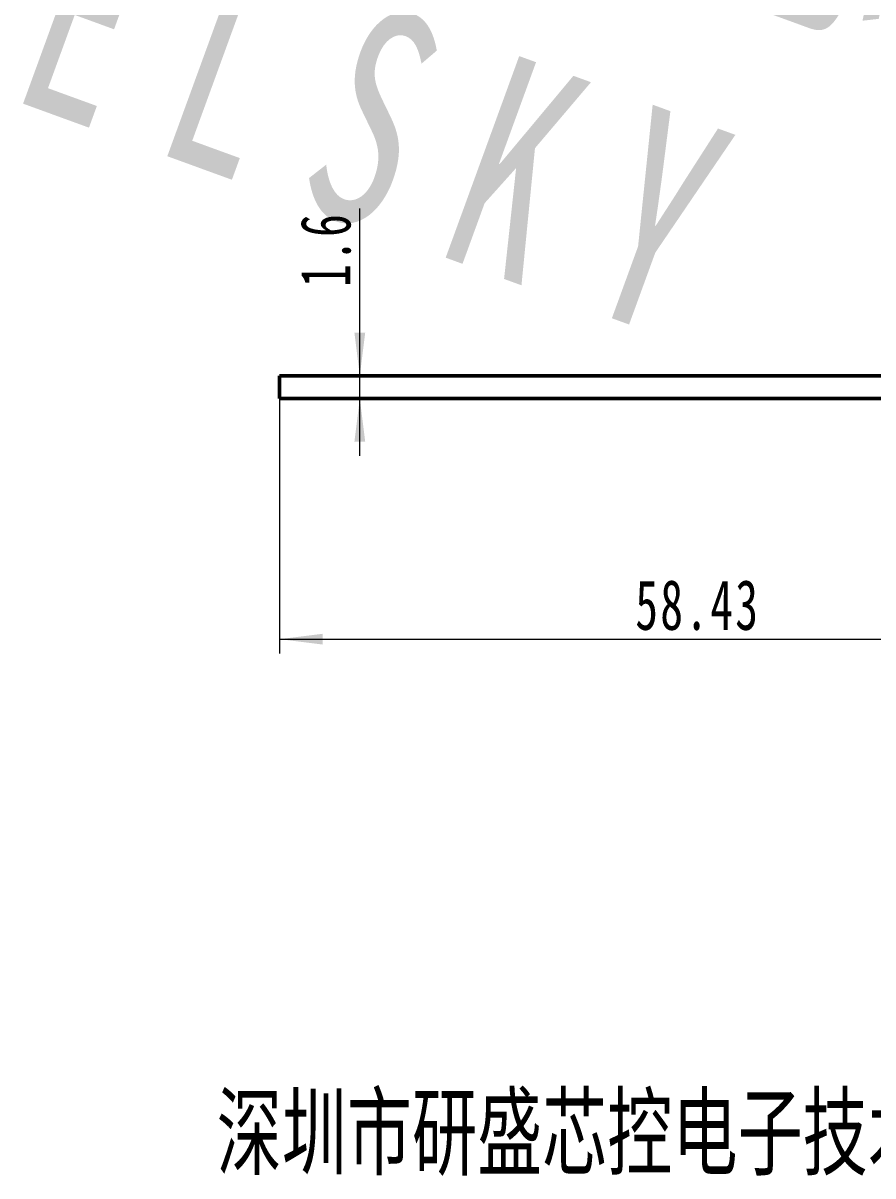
# Model space of a CAD drawing. Header units: millimetres. Extents: x -67 to 52, y -77 to 66.
# Drawn here: x -67.2 to -7.8, y -77.2 to 3.4 of the extents above; entities that cross this region are included whole.
import ezdxf

# ---------------------------------------------------------------- set-up
doc = ezdxf.new("R2010")
doc.units = ezdxf.units.MM
doc.layers.get('0').update_dxf_attribs({"lineweight": 18})
doc.layers.add('01', color=7, linetype='Continuous', lineweight=50)
doc.layers.add('尺寸线层', color=3, linetype='Continuous', lineweight=18)
doc.styles.add('标准', font='', dxfattribs={"width": 0.667})
doc.styles.get('标准').set_extended_font_data('宋体')
doc.dimstyles.new('标准', dxfattribs={"dimtxt": 3.5, "dimasz": 3, "dimexe": 1, "dimexo": 0, "dimtad": 1, "dimdsep": 46, "dimtxsty": '标准', "dimblk": '_CAXARROW', "dimcen": 0, "dimdle": 4, "dimazin": 2, "dimtfac": 0.707107, "dimtdec": 3, "dimtmove": 0, "dimatfit": 3, "dimfxl": 1, "dimtolj": 1, "dimarcsym": 1})

# ---------------------------------------------------------------- blocks, each defined once
blk = doc.blocks.new('*X66')
at = {"layer": '尺寸线层', "ltscale": 0.4, "transparency": 16777216}
for points in [[(-49.239, -39.716), (-46.239, -39.341), (-46.239, -40.091)], [(9.191, -39.716), (6.191, -39.341), (6.191, -40.091)]]:
    blk.add_hatch(color=0, dxfattribs=at).paths.add_polyline_path(points, flags=0)
at = {"layer": '尺寸线层', "color": 0, "ltscale": 0.4, "transparency": 16777216}
for p, q in [((9.191, -21.3), (9.191, -40.716)), ((-49.239, -22.9), (-49.239, -40.716)), ((-49.239, -39.716), (9.191, -39.716))]:
    blk.add_line(p, q, dxfattribs=at)
at = {"layer": '尺寸线层', "color": 0, "ltscale": 0.4, "transparency": 16777216, "insert": (-20.024, -37.341), "char_height": 3.5, "width": 14.31987, "attachment_point": 5, "line_spacing_factor": 1.15057, "style": '标准'}
blk.add_mtext('\\T1.1;58.43', dxfattribs=at)
blk = doc.blocks.new('_CAXARROW')
blk.add_hatch(color=0).paths.add_polyline_path([(0, 0), (-1, 0.125), (-1, -0.125)], flags=0)
blk = doc.blocks.new('*X77')
at = {"layer": '尺寸线层', "ltscale": 0.4, "transparency": 16777216}
for points in [[(-43.639, -21.3), (-44.014, -18.3), (-43.264, -18.3)], [(-43.639, -22.9), (-44.014, -25.9), (-43.264, -25.9)]]:
    blk.add_hatch(color=0, dxfattribs=at).paths.add_polyline_path(points, flags=0)
at = {"layer": '尺寸线层', "color": 0, "ltscale": 0.4, "transparency": 16777216}
for p, q in [((-43.639, -26.9), (-43.639, -9.607)), ((-49.239, -21.3), (-42.639, -21.3)), ((-49.239, -22.9), (-42.639, -22.9))]:
    blk.add_line(p, q, dxfattribs=at)
at = {"layer": '尺寸线层', "color": 0, "ltscale": 0.4, "transparency": 16777216, "insert": (-46.014, -12.471), "char_height": 3.5, "width": 8.59192, "attachment_point": 5, "rotation": 90, "line_spacing_factor": 1.15057, "style": '标准'}
blk.add_mtext('\\T1.1;1.6', dxfattribs=at)

msp = doc.modelspace()

# ---------------------------------------------------------------- linework, layer by layer
at = {"layer": '01', "ltscale": 0.4}
for p, q in [((35.911, -21.3), (-49.239, -21.3)), ((-49.239, -21.3), (-49.239, -22.9)), ((-49.239, -22.9), (50.761, -22.9))]:
    msp.add_line(p, q, dxfattribs=at)

# ---------------------------------------------------------------- texts
at = {"layer": '01', "ltscale": 0.4, "insert": (-54.564, 35.703), "char_height": 15, "attachment_point": 1, "rotation": 339.96803, "style": '标准'}
msp.add_mtext_dynamic_manual_height_columns('{\\T1.55;\\C251;研盛芯控ELSKY}', width=129.1207, gutter_width=1, heights=[0], dxfattribs=at)
at = {"layer": '01', "ltscale": 0.4, "insert": (-53.639, -71.662), "char_height": 5, "attachment_point": 1, "style": '标准'}
msp.add_mtext_dynamic_manual_height_columns('深圳市研盛芯控电子技术有限公司', width=87.68596, gutter_width=1, heights=[0], dxfattribs=at)

# ---------------------------------------------------------------- dimensions: what is measured, and where the dimension line sits
at = {"layer": '尺寸线层', "ltscale": 0.4}
dim = msp.add_linear_dim(base=(-43.639, -21.3), p1=(-49.239, -22.9), p2=(-49.239, -21.3), angle=90, dimstyle='标准', override={"dimsah": 1, "dimtzin": 8}, dxfattribs=at)
dim.commit()
dim.dimension.update_dxf_attribs({"geometry": '*X77', "text_midpoint": (-43.639, -12.471), "dimtype": 160})
dim = msp.add_linear_dim(base=(9.191, -39.716), p1=(-49.239, -22.9), p2=(9.191, -21.3), dimstyle='标准', override={"dimsah": 1, "dimtzin": 8}, dxfattribs=at)
dim.commit()
dim.dimension.update_dxf_attribs({"geometry": '*X66', "text_midpoint": (-20.024, -39.716)})

doc.saveas('drawing.dxf')
